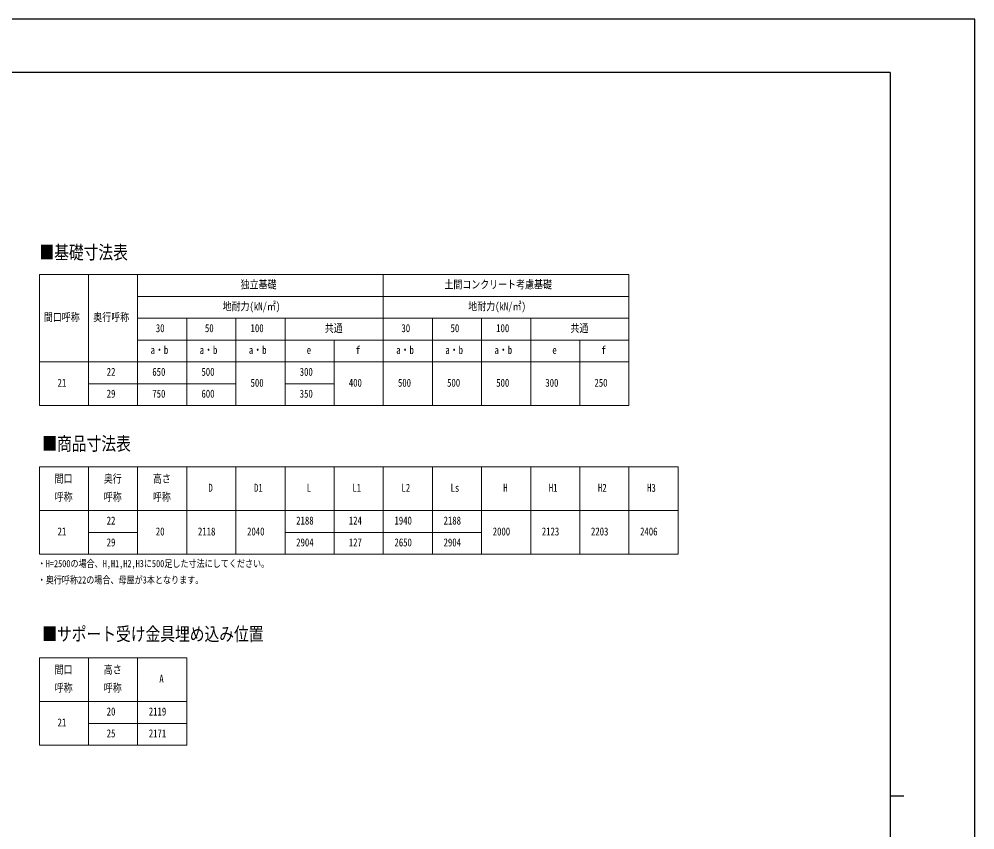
# Model space of a CAD drawing. Units: millimetres, scale not verified. Extents: x -10512 to 10512, y -7425 to 7425.
# Drawn here: x 1758 to 10512, y 0 to 7425 of the extents above; entities that cross this region are included whole.
import ezdxf
from ezdxf.enums import TextEntityAlignment as Align

# ---------------------------------------------------------------- set-up
doc = ezdxf.new("R2010")
doc.units = ezdxf.units.MM
doc.header["$LTSCALE"] = 30
doc.layers.add('0-1_TABLE1', color=7, linetype='Continuous', lineweight=18)
doc.layers.add('0-2_USER1', color=3, linetype='Continuous')
doc.layers.add('0-7_YKK_ZWAK', color=7, linetype='Continuous')
doc.styles.add('ＭＳ ゴシック', font='')
doc.styles.get('ＭＳ ゴシック').set_extended_font_data('MS Gothic')

msp = doc.modelspace()

# ---------------------------------------------------------------- linework, layer by layer
at = {"layer": '0-1_TABLE1'}
for p, q in [((1943.49, 5086.21), (7343.49, 5086.21)), ((1943.49, 5086.21), (1943.49, 3886.21)), ((2393.49, 5086.21), (2393.49, 3886.21)), ((2843.49, 5086.21), (2843.49, 3886.21)), ((5093.49, 5086.21), (5093.49, 3886.21)), ((2843.49, 4886.21), (7343.49, 4886.21)), ((2843.49, 4686.21), (7343.49, 4686.21)), ((3293.49, 4686.21), (3293.49, 3886.21)), ((3743.49, 4686.21), (3743.49, 3886.21)), ((4193.49, 4686.21), (4193.49, 3886.21)), ((5543.49, 4686.21), (5543.49, 3886.21)), ((5993.49, 4686.21), (5993.49, 3886.21)), ((6443.49, 4686.21), (6443.49, 3886.21)), ((2843.49, 4486.21), (7343.49, 4486.21)), ((4643.49, 4486.21), (4643.49, 3886.21)), ((6893.49, 4486.21), (6893.49, 3886.21)), ((1943.49, 4286.21), (7343.49, 4286.21)), ((2393.49, 4086.21), (3743.49, 4086.21)), ((4193.49, 4086.21), (4643.49, 4086.21)), ((1943.49, 3324.24), (7793.49, 3324.24)), ((1943.49, 3324.24), (1943.49, 2524.24)), ((2393.49, 3324.24), (2393.49, 2524.24)), ((2843.49, 3324.24), (2843.49, 2524.24)), ((3293.49, 3324.24), (3293.49, 2524.24)), ((3743.49, 3324.24), (3743.49, 2524.24)), ((4193.49, 3324.24), (4193.49, 2524.24)), ((4643.49, 3324.24), (4643.49, 2524.24)), ((5093.49, 3324.24), (5093.49, 2524.24)), ((5543.49, 3324.24), (5543.49, 2524.24)), ((5993.49, 3324.24), (5993.49, 2524.24)), ((6443.49, 3324.24), (6443.49, 2524.24)), ((6893.49, 3324.24), (6893.49, 2524.24)), ((7343.49, 3324.24), (7343.49, 2524.24)), ((7793.49, 3324.24), (7793.49, 2524.24)), ((1943.49, 2924.24), (7793.49, 2924.24)), ((2393.49, 2724.24), (2843.49, 2724.24)), ((4193.49, 2724.24), (5993.49, 2724.24)), ((1943.49, 2524.24), (7793.49, 2524.24)), ((1943.49, 1575.46), (3293.49, 1575.46)), ((1943.49, 1575.46), (1943.49, 775.46)), ((2393.49, 1575.46), (2393.49, 775.46)), ((2843.49, 1575.46), (2843.49, 775.46)), ((3293.49, 1575.46), (3293.49, 775.46)), ((1943.49, 1175.46), (3293.49, 1175.46)), ((2393.49, 975.46), (3293.49, 975.46)), ((1943.49, 775.46), (3293.49, 775.46))]:
    msp.add_line(p, q, dxfattribs=at)
for points in [[(7343.49, 5086.21), (7343.49, 4686.21), (7343.49, 3886.21)], [(1943.49, 3886.21), (2393.49, 3886.21), (5093.49, 3886.21), (7343.49, 3886.21)]]:
    msp.add_lwpolyline(points, dxfattribs=at)
at = {"layer": '0-7_YKK_ZWAK'}
for p, q in [((9737.55, 6937.5), (-9762.45, 6937.5)), ((9737.55, 6937.5), (9737.55, -6312.5)), ((9737.55, 312.5), (9862.55, 312.5))]:
    msp.add_line(p, q, dxfattribs=at)
msp.add_lwpolyline([(-10512.5, -7425), (10512.5, -7425), (10512.5, 7425), (-10512.5, 7425)], close=True, dxfattribs=at)

# ---------------------------------------------------------------- texts
at = {"layer": '0-1_TABLE1', "style": 'ＭＳ ゴシック', "width": 0.8}
for s, p in [('独立基礎', (3787.16, 4936.21)), ('土間コンクリート考慮基礎', (5653.16, 4936.21)), ('地耐力(kN/㎡)', (3621.83, 4736.21)), ('地耐力(kN/㎡)', (5871.83, 4736.21)), ('間口呼称', (1984.49, 4636.21)), ('奥行呼称', (2437.16, 4636.21)), ('共通', (4558.16, 4536.21)), ('共通', (6808.16, 4536.21)), ('30', (3009.83, 4536.21)), ('50', (3459.83, 4536.21)), ('100', (3877.83, 4536.21)), ('30', (5259.83, 4536.21)), ('50', (5709.83, 4536.21)), ('100', (6127.83, 4536.21)), ('a・b', (2961.83, 4336.21)), ('a・b', (3411.83, 4336.21)), ('a・b', (3861.83, 4336.21)), ('e', (4391.83, 4336.21)), ('f', (4841.83, 4336.21)), ('a・b', (5211.83, 4336.21)), ('a・b', (5661.83, 4336.21)), ('a・b', (6111.83, 4336.21)), ('e', (6641.83, 4336.21)), ('f', (7091.83, 4336.21)), ('22', (2559.83, 4136.21)), ('650', (2977.83, 4136.21)), ('500', (3427.83, 4136.21)), ('300', (4327.83, 4136.21)), ('21', (2109.83, 4036.21)), ('500', (3877.83, 4036.21)), ('400', (4777.83, 4036.21)), ('500', (5227.83, 4036.21)), ('500', (5677.83, 4036.21)), ('500', (6127.83, 4036.21)), ('300', (6577.83, 4036.21)), ('250', (7027.83, 4036.21)), ('29', (2559.83, 3936.21)), ('750', (2977.83, 3936.21)), ('600', (3427.83, 3936.21)), ('350', (4327.83, 3936.21)), ('間口', (2083.16, 3157.57)), ('奥行', (2533.16, 3157.57)), ('高さ', (2983.16, 3157.57)), ('D', (3491.83, 3074.24)), ('D1', (3909.83, 3074.24)), ('L', (4391.83, 3074.24)), ('L1', (4809.83, 3074.24)), ('L2', (5259.83, 3074.24)), ('Ls', (5709.83, 3074.24)), ('H', (6191.83, 3074.24)), ('H1', (6609.83, 3074.24)), ('H2', (7059.83, 3074.24)), ('H3', (7509.83, 3074.24)), ('呼称', (2083.16, 2990.9)), ('呼称', (2533.16, 2990.9)), ('呼称', (2983.16, 2990.9)), ('22', (2559.83, 2774.24)), ('2188', (4295.83, 2774.24)), ('124', (4777.83, 2774.24)), ('1940', (5195.83, 2774.24)), ('2188', (5645.83, 2774.24)), ('21', (2109.83, 2674.24)), ('20', (3009.83, 2674.24)), ('2118', (3395.83, 2674.24)), ('2040', (3845.83, 2674.24)), ('2000', (6095.83, 2674.24)), ('2123', (6545.83, 2674.24)), ('2203', (6995.83, 2674.24)), ('2406', (7445.83, 2674.24)), ('29', (2559.83, 2574.24)), ('2904', (4295.83, 2574.24)), ('127', (4777.83, 2574.24)), ('2650', (5195.83, 2574.24)), ('2904', (5645.83, 2574.24)), ('間口', (2083.16, 1408.79)), ('高さ', (2533.16, 1408.79)), ('A', (3041.83, 1325.46)), ('呼称', (2083.16, 1242.13)), ('呼称', (2533.16, 1242.13)), ('20', (2559.83, 1025.46)), ('2119', (2945.83, 1025.46)), ('21', (2109.83, 925.46)), ('25', (2559.83, 825.46)), ('2171', (2945.83, 825.46))]:
    msp.add_text(s, height=73.31, dxfattribs=at).set_placement(p, align=Align.BOTTOM_LEFT)
at = {"layer": '0-2_USER1', "style": 'ＭＳ ゴシック', "width": 0.8}
for s, height, p in [('■基礎寸法表', 123.8, (1943.67, 5190.11)), ('■商品寸法表', 123.8, (1970.25, 3438.32)), ('・H=2500の場合、H,H1,H2,H3に500足した寸法にしてください。', 65.98, (1927.68, 2386.04)), ('・奥行呼称22の場合、母屋が3本となります。', 65.98, (1927.68, 2236.04)), ('■サポート受け金具埋め込み位置', 123.8, (1970.04, 1694.86))]:
    msp.add_text(s, height=height, dxfattribs=at).set_placement(p, align=Align.BOTTOM_LEFT)

doc.saveas('drawing.dxf')
